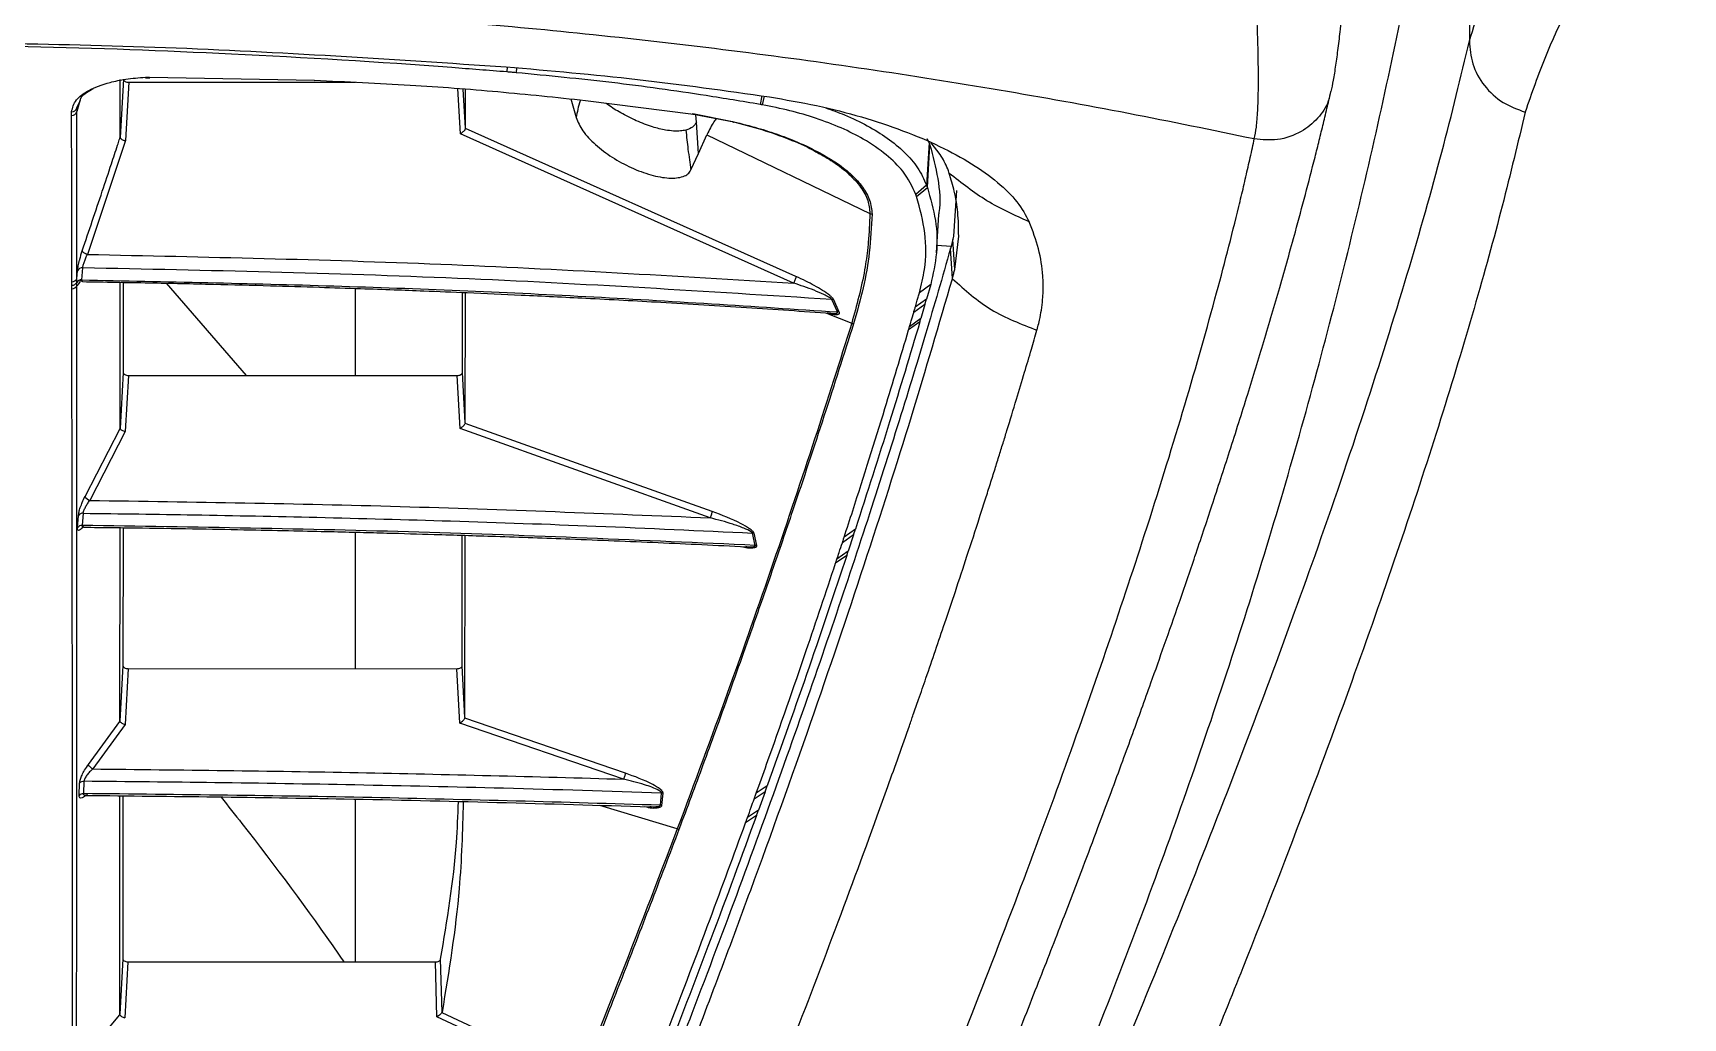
# Model space of a CAD drawing. Extents: x 943 to 1030, y 781 to 934.
# Drawn here: x 1010.3 to 1016.43, y 872.2 to 875.86 of the extents above; entities that cross this region are included whole.
import ezdxf

# ---------------------------------------------------------------- set-up
doc = ezdxf.new("R2010")
doc.units = 0
doc.header["$MEASUREMENT"] = 0
doc.layers.add('1', color=4, linetype='Continuous')

# ---------------------------------------------------------------- blocks, each defined once
blk = doc.blocks.new('AIRA')
at = {"layer": '1', "color": 3, "linetype": 'Continuous', "lineweight": 25}
for p, q in [((72.4559, 74.2834), (72.4586, 72.6642)), ((68.885, 72.5675), (68.8834, 72.549)), ((68.9196, 72.5642), (68.9179, 72.5461)), ((67.447, 72.3056), (67.4469, 72.5212)), ((67.4596, 72.5218), (67.447, 72.3056)), ((67.4791, 72.5107), (67.4666, 72.294)), ((67.4791, 72.5107), (68.3208, 72.5105)), ((67.5412, 72.5292), (67.5564, 72.5292)), ((67.5418, 72.5276), (67.5423, 72.5276)), ((67.5423, 72.5276), (67.5571, 72.5276)), ((67.5564, 72.5292), (68.1693, 72.5178)), ((68.3208, 72.5103), (68.3208, 72.5105)), ((67.2996, 72.4505), (67.2866, 72.4016)), ((67.2866, 72.4151), (67.2983, 72.442)), ((68.711, 72.3196), (68.7012, 72.4869)), ((68.73, 72.3396), (68.7215, 72.4854)), ((68.73, 72.3396), (68.7302, 72.4848)), ((69.1215, 72.4487), (69.1405, 72.3792)), ((69.1754, 72.4433), (69.5761, 72.3917)), ((69.8308, 72.4599), (69.8238, 72.4283)), ((69.8392, 72.4588), (69.8318, 72.4269)), ((67.267, 72.3876), (67.267, 72.4011)), ((67.2866, 72.4151), (67.2866, 72.4016)), ((69.5742, 72.3942), (69.7215, 72.3649)), ((69.5761, 72.3917), (69.726, 72.3638)), ((69.5873, 72.3622), (69.5856, 72.39)), ((69.9484, 71.7649), (68.711, 72.3196)), ((68.73, 72.3396), (68.7299, 72.3385)), ((69.957, 71.7895), (68.7299, 72.3385)), ((69.5947, 72.2464), (69.5873, 72.3622)), ((69.5947, 72.2464), (69.6266, 72.3156)), ((69.6266, 72.3156), (70.2319, 72.0233)), ((67.4666, 72.294), (67.3255, 71.8714)), ((70.4521, 72.2857), (70.4423, 72.1285)), ((70.4435, 72.3024), (70.4521, 72.2857)), ((70.4452, 72.1205), (70.455, 72.2774)), ((70.4521, 72.2857), (70.455, 72.2774)), ((70.4932, 72.2424), (70.4588, 72.2862)), ((69.5673, 72.1849), (69.5947, 72.2464)), ((70.4423, 72.1285), (70.4027, 72.094)), ((70.4054, 72.0862), (70.4027, 72.094)), ((70.4054, 72.0862), (70.4452, 72.1205)), ((70.4452, 72.1205), (70.4423, 72.1285)), ((70.5533, 72.1086), (70.5425, 71.9394)), ((70.4788, 71.8771), (70.4879, 72.0202)), ((70.5336, 71.9014), (70.4806, 71.9051)), ((70.5336, 71.9014), (70.5313, 71.893)), ((70.5384, 71.7821), (70.5313, 71.8931)), ((70.5425, 71.9394), (70.5336, 71.9014)), ((70.5468, 71.8154), (70.5397, 71.9274)), ((70.5469, 71.8153), (70.5617, 71.9395)), ((67.2679, 71.7569), (67.2676, 71.7701)), ((67.2862, 71.7675), (67.2868, 71.7825)), ((67.2868, 71.7561), (67.2862, 71.7675)), ((67.2868, 71.7825), (67.2889, 71.8106)), ((67.3019, 71.7728), (67.3072, 71.7704)), ((67.3046, 71.7768), (67.308, 71.8216)), ((67.447, 71.2256), (67.447, 71.7679)), ((67.4589, 71.7677), (67.4586, 71.4333)), ((67.9163, 71.422), (67.6194, 71.7646)), ((67.2677, 71.7438), (67.2679, 71.7569)), ((68.3208, 71.4217), (68.3208, 71.7454)), ((68.7184, 71.433), (68.7187, 71.7303)), ((68.7289, 71.2459), (68.7294, 71.7299)), ((70.111, 71.6578), (70.0903, 71.704)), ((70.118, 71.6572), (70.0974, 71.7034)), ((70.4422, 71.7058), (70.4004, 71.6755)), ((70.4577, 71.7595), (70.4159, 71.7292)), ((70.4363, 71.6857), (70.4422, 71.7058)), ((70.4577, 71.7595), (70.4422, 71.7058)), ((70.0701, 71.6539), (70.1642, 71.6159)), ((70.0735, 71.6555), (70.0941, 71.6526)), ((70.4363, 71.6857), (70.3945, 71.6554)), ((70.4363, 71.6857), (70.421, 71.6334)), ((70.4174, 71.6211), (70.3756, 71.5908)), ((70.421, 71.6334), (70.3792, 71.6031)), ((70.4174, 71.6211), (70.421, 71.6334)), ((67.4586, 71.4333), (67.447, 71.2256)), ((67.4781, 71.4221), (67.4664, 71.2138)), ((67.4781, 71.4221), (68.6989, 71.4218)), ((68.71, 71.2254), (68.6989, 71.4218)), ((68.7289, 71.2459), (68.7184, 71.433)), ((67.3169, 70.9732), (67.447, 71.2256)), ((67.4664, 71.2138), (67.3347, 70.9581)), ((69.6384, 70.8933), (68.71, 71.2254)), ((68.7289, 71.2459), (68.7287, 71.2442)), ((69.6454, 70.917), (68.7287, 71.2442)), ((67.2919, 70.9017), (67.2933, 70.9092)), ((67.3099, 70.9104), (67.3067, 70.8652)), ((67.2889, 70.8566), (67.2919, 70.9017)), ((67.4464, 70.1386), (67.4468, 70.8569)), ((67.458, 70.8567), (67.4576, 70.3448)), ((70.1779, 70.8511), (70.1363, 70.8218)), ((70.171, 70.8302), (70.1779, 70.8511)), ((68.3208, 70.3331), (68.3208, 70.8401)), ((68.7174, 70.3445), (68.7179, 70.8287)), ((68.7279, 70.1516), (68.7285, 70.8284)), ((69.8015, 70.8361), (69.7956, 70.8367)), ((69.8059, 70.7912), (69.7956, 70.8367)), ((69.8118, 70.7905), (69.8015, 70.8361)), ((70.171, 70.8302), (70.1295, 70.8009)), ((70.171, 70.8302), (70.1511, 70.7695)), ((70.146, 70.7538), (70.1045, 70.7246)), ((70.1511, 70.7695), (70.1096, 70.7403)), ((70.1459, 70.7539), (70.1511, 70.7695)), ((67.4576, 70.3448), (67.4464, 70.1386)), ((67.477, 70.3335), (67.4658, 70.1255)), ((67.477, 70.3335), (68.6979, 70.3332)), ((68.709, 70.1312), (68.6979, 70.3332)), ((68.7279, 70.1516), (68.7174, 70.3445)), ((67.3291, 69.9773), (67.4466, 70.1374)), ((67.4658, 70.1255), (67.3452, 69.961)), ((67.4466, 70.1374), (67.4464, 70.1386)), ((69.3169, 69.9232), (68.709, 70.1312)), ((68.7279, 70.1516), (68.7275, 70.1494)), ((69.3235, 69.9456), (68.7275, 70.1494)), ((67.2945, 69.863), (67.2965, 69.9087)), ((67.3126, 69.9153), (67.3107, 69.8695)), ((69.4535, 69.8264), (69.4579, 69.8717)), ((69.4638, 69.8706), (69.4579, 69.8717)), ((69.4594, 69.8252), (69.4638, 69.8706)), ((69.8428, 69.8765), (69.8017, 69.8485)), ((69.8507, 69.8986), (69.8097, 69.8706)), ((69.8428, 69.8765), (69.8182, 69.8085)), ((69.8428, 69.8765), (69.8507, 69.8986)), ((67.4455, 69.05), (67.4462, 69.8611)), ((67.4571, 69.8609), (67.4566, 69.2563)), ((68.3208, 69.2445), (68.3208, 69.8489)), ((69.5165, 69.7383), (69.2284, 69.8255)), ((69.8182, 69.8085), (69.7772, 69.7805)), ((69.811, 69.7888), (69.8182, 69.8085)), ((69.811, 69.7888), (69.77, 69.7609)), ((67.4566, 69.2563), (67.4455, 69.05)), ((68.6428, 69.0584), (68.6376, 69.2548)), ((67.476, 69.2449), (67.4649, 69.0364)), ((67.476, 69.2449), (68.6181, 69.2446)), ((68.6236, 69.0407), (68.6181, 69.2446)), ((67.3318, 68.9114), (67.4458, 69.0485)), ((67.4458, 69.0485), (67.4455, 69.05)), ((68.9934, 68.8686), (68.6236, 69.0407)), ((68.6428, 69.0584), (68.6422, 69.0567)), ((68.6422, 69.0567), (69.0016, 68.8891))]:
    blk.add_line(p, q, dxfattribs=at)
for centre, radius, start, end in [((67.268, 72.4205), 0.0194, 267.11332, 344.08534), ((67.2679, 72.407), 0.0194, 267.14594, 344.06537), ((69.724, 72.3651), 0.00243, 192.13561, 326.75696), ((70.2417, 72.0418), 0.021, 242.19015, 264.70938), ((67.2685, 71.7897), 0.0196, 267.36241, 338.45722), ((67.2685, 71.7769), 0.0201, 268.26223, 332.07788), ((67.303, 71.7572), 0.0197, 85.24646, 148.35288), ((67.3062, 71.8026), 0.0191, 84.5711, 155.31486), ((67.2686, 71.7634), 0.0196, 267.37184, 338.17989), ((70.092, 71.6839), 0.0203, 74.72504, 94.84531), ((70.1126, 71.6375), 0.0204, 74.88673, 94.64379), ((70.174, 71.6353), 0.0218, 243.19536, 262.278), ((67.3438, 70.9868), 0.0302, 206.83267, 252.33993), ((67.3084, 70.8906), 0.0199, 85.88699, 145.96092), ((67.3053, 70.8453), 0.02, 85.91378, 145.53042), ((67.3097, 69.8485), 0.021, 87.42731, 136.43113), ((67.3117, 69.8944), 0.0209, 87.38238, 136.73483), ((69.5257, 69.7598), 0.0234, 246.77699, 261.98945)]:
    blk.add_arc(centre, radius, start, end, dxfattribs=at)
blk.add_open_spline([(70.5155, 67.6965), (70.6554, 68.005), (70.9352, 68.622), (71.2992, 69.5551), (71.622, 70.4929), (71.8996, 71.4354), (72.1319, 72.3817), (72.3224, 73.3311), (72.4114, 73.966), (72.4559, 74.2834)], degree=3, dxfattribs=at)
for points, knots in [([(72.4586, 72.6642), (72.4735, 72.7115), (72.5031, 72.805), (72.5601, 72.9228), (72.6138, 73.0337), (72.6655, 73.1368), (72.7143, 73.2334), (72.7608, 73.3235), (72.8175, 73.4309), (72.8851, 73.5472), (72.9669, 73.6635), (73.035, 73.7189), (73.0692, 73.7467)], [0, 0, 0, 0, 0.081764, 0.161878, 0.241691, 0.3214, 0.401021, 0.480613, 0.560228, 0.706357, 0.85287, 1, 1, 1, 1]), ([(73.2518, 73.5741), (73.2242, 73.5475), (73.1688, 73.4943), (73.1017, 73.3875), (73.0374, 73.264), (72.9729, 73.1229), (72.9025, 72.9665), (72.8262, 72.7943), (72.7386, 72.6097), (72.6899, 72.4699), (72.6656, 72.4)], [0, 0, 0, 0, 0.125134, 0.250096, 0.374997, 0.499908, 0.624886, 0.74999, 0.875097, 1, 1, 1, 1]), ([(71.6596, 72.3), (71.6623, 72.3138), (71.668, 72.3419), (71.6727, 72.4033), (71.6751, 72.478), (71.675, 72.5652), (71.673, 72.6628), (71.6695, 72.757), (71.6659, 72.8433), (71.6599, 72.929), (71.6608, 72.9911), (71.6613, 73.0272)], [0, 0, 0, 0, 0.116644, 0.237293, 0.357909, 0.478915, 0.600799, 0.723385, 0.804959, 0.8864, 1, 1, 1, 1]), ([(71.6596, 72.3), (71.5039, 72.3322), (71.1893, 72.3973), (70.7095, 72.4832), (70.2182, 72.5612), (69.7153, 72.6298), (69.2158, 72.6872), (68.6334, 72.7419), (67.9575, 72.7888), (67.1637, 72.8213), (66.4428, 72.8308), (65.8142, 72.8259), (65.2968, 72.8128), (64.7955, 72.7913), (64.3108, 72.7618), (63.8281, 72.7235), (63.2417, 72.6655), (62.5549, 72.5785), (61.786, 72.4569), (61.2853, 72.356), (61.0386, 72.3062)], [0, 0, 0, 0, 0.044709, 0.090349, 0.13691, 0.184379, 0.232745, 0.277954, 0.348418, 0.422679, 0.500679, 0.550525, 0.598903, 0.645795, 0.691185, 0.735062, 0.781563, 0.856423, 0.929252, 1, 1, 1, 1]), ([(71.9456, 72.4763), (71.9483, 72.4895), (71.9539, 72.5164), (71.9626, 72.5719), (71.9712, 72.636), (71.9811, 72.7174), (71.9877, 72.7826), (71.9917, 72.8216)], [0, 0, 0, 0, 0.182441, 0.368931, 0.552528, 0.732651, 1, 1, 1, 1]), ([(68.8834, 72.549), (68.8153, 72.5544), (68.4747, 72.5815), (67.8821, 72.6171), (67.105, 72.6461), (66.6009, 72.6503), (66.3488, 72.6524)], [0, 0, 0, 0, 0.080791, 0.403985, 0.70191, 1, 1, 1, 1]), ([(66.3489, 72.6629), (66.7714, 72.6592), (67.6162, 72.6519), (68.4593, 72.5959), (68.8808, 72.5679)], [0, 0, 0, 0, 0.499996, 1, 1, 1, 1]), ([(70.5155, 67.3952), (70.6092, 67.6057), (70.7968, 68.0269), (71.054, 68.6263), (71.2928, 69.2011), (71.5114, 69.7482), (71.7099, 70.2676), (71.899, 70.7879), (72.0744, 71.3022), (72.2309, 71.8013), (72.3617, 72.2608), (72.4263, 72.5298), (72.4586, 72.6642)], [0, 0, 0, 0, 0.093169, 0.186501, 0.279943, 0.373192, 0.466518, 0.559947, 0.669965, 0.780031, 0.890093, 1, 1, 1, 1]), ([(72.4586, 72.6642), (72.4608, 72.6356), (72.4654, 72.5765), (72.5108, 72.4957), (72.5792, 72.4313), (72.6374, 72.4102), (72.6656, 72.4)], [0, 0, 0, 0, 0.242813, 0.5, 0.757187, 1, 1, 1, 1]), ([(68.8808, 72.5679), (69.0437, 72.5538), (69.3714, 72.5255), (69.6958, 72.4794), (69.8589, 72.4562)], [0, 0, 0, 0, 0.497118, 1, 1, 1, 1]), ([(67.267, 72.4011), (67.2705, 72.416), (67.2772, 72.4445), (67.3284, 72.4829), (67.3956, 72.5081), (67.4699, 72.5237), (67.5164, 72.5273), (67.5412, 72.5292)], [0, 0, 0, 0, 0.236085, 0.451986, 0.692422, 0.835912, 1, 1, 1, 1]), ([(67.4596, 72.5218), (67.4599, 72.5204), (67.4604, 72.5174), (67.4651, 72.5138), (67.4714, 72.5112), (67.4766, 72.5109), (67.4791, 72.5107)], [0, 0, 0, 0, 0.251573, 0.50279, 0.750431, 1, 1, 1, 1]), ([(67.5428, 72.5278), (67.5426, 72.5276), (67.5421, 72.5273), (67.5415, 72.5284), (67.5412, 72.5292)], [0, 0, 0, 0, 0.335701, 1, 1, 1, 1]), ([(67.5564, 72.5292), (67.5565, 72.5285), (67.5568, 72.5274), (67.557, 72.5277), (67.5571, 72.5278)], [0, 0, 0, 0, 0.59437, 1, 1, 1, 1]), ([(68.1693, 72.5178), (68.2878, 72.5126), (68.515, 72.5025), (68.8508, 72.4773), (69.0671, 72.4546), (69.1754, 72.4433)], [0, 0, 0, 0, 0.352419, 0.676072, 1, 1, 1, 1]), ([(68.1693, 72.5178), (68.1693, 72.5172), (68.1694, 72.516), (68.1696, 72.5161), (68.1697, 72.5173), (68.1698, 72.5178)], [0, 0, 0, 0, 0.368707, 0.754373, 1, 1, 1, 1]), ([(68.9179, 72.5461), (68.9122, 72.5466), (68.9007, 72.5476), (68.8892, 72.5485), (68.8834, 72.549)], [0, 0, 0, 0, 0.499995, 1, 1, 1, 1]), ([(69.8238, 72.4283), (69.7573, 72.4394), (69.575, 72.4697), (69.2732, 72.5119), (69.0365, 72.5347), (68.9179, 72.5461)], [0, 0, 0, 0, 0.2227402, 0.6105879, 1, 1, 1, 1]), ([(67.2983, 72.442), (67.2999, 72.4473), (67.3049, 72.4641), (67.3302, 72.4774), (67.3475, 72.4866)], [0, 0, 0, 0, 0.3174872, 1, 1, 1, 1]), ([(69.1569, 72.4452), (69.1565, 72.4441), (69.1489, 72.4212), (69.1446, 72.3997), (69.1405, 72.3792)], [0, 0, 0, 0, 0.0463125, 1, 1, 1, 1]), ([(69.1754, 72.4433), (69.1752, 72.4427), (69.1748, 72.4416), (69.1745, 72.4417), (69.1744, 72.4429), (69.1744, 72.4434)], [0, 0, 0, 0, 0.365498, 0.746916, 1, 1, 1, 1]), ([(69.8589, 72.4562), (69.9178, 72.4461), (70.0354, 72.4261), (70.2021, 72.3831), (70.3563, 72.3321), (70.4944, 72.2735), (70.6133, 72.2087), (70.7098, 72.1393), (70.7838, 72.0665), (70.8104, 72.0171), (70.8238, 71.9923)], [0, 0, 0, 0, 0.12428, 0.248247, 0.372115, 0.496165, 0.620695, 0.746003, 0.872376, 1, 1, 1, 1]), ([(70.3804, 67.9968), (70.4204, 68.0919), (70.5066, 68.297), (70.629, 68.595), (70.7465, 68.8859), (70.8503, 69.1478), (70.9416, 69.3823), (71.0165, 69.5778), (71.0774, 69.739), (71.1263, 69.87), (71.1693, 69.9866), (71.207, 70.0896), (71.242, 70.1863), (71.2812, 70.2956), (71.3279, 70.4274), (71.3826, 70.5844), (71.4419, 70.7575), (71.5048, 70.9455), (71.5704, 71.1467), (71.6346, 71.35), (71.6967, 71.5533), (71.756, 71.7547), (71.8069, 71.9356), (71.85, 72.0958), (71.8763, 72.1975), (71.893, 72.264), (71.9008, 72.2954), (71.9085, 72.3267), (71.9161, 72.358), (71.9237, 72.3896), (71.931, 72.4203), (71.9357, 72.4405), (71.9379, 72.45)], [0, 0, 0, 0, 0.0510883, 0.1101552, 0.1648813, 0.2152563, 0.261281, 0.3029585, 0.3326556, 0.3596689, 0.3839982, 0.4056431, 0.4249437, 0.4458304, 0.4763273, 0.5112069, 0.5504702, 0.5941201, 0.6421591, 0.6945873, 0.7443521, 0.7975142, 0.8540747, 0.8932687, 0.9339423, 0.9432788, 0.9526831, 0.9621313, 0.9716099, 0.9812482, 0.9911983, 1, 1, 1, 1]), ([(71.943, 72.4769), (71.9407, 72.4647), (71.9337, 72.4281), (71.8969, 72.3741), (71.8331, 72.3219), (71.749, 72.292), (71.6885, 72.2974), (71.6596, 72.3)], [0, 0, 0, 0, 0.102963, 0.310534, 0.525626, 0.773233, 1, 1, 1, 1]), ([(67.2676, 71.7701), (67.2675, 71.8762), (67.2672, 72.0884), (67.2671, 72.2879), (67.267, 72.3876)], [0, 0, 0, 0, 0.499983, 1, 1, 1, 1]), ([(67.2868, 71.7825), (67.2867, 71.8886), (67.2866, 72.1015), (67.2866, 72.3014), (67.2866, 72.4016)], [0, 0, 0, 0, 0.4986288, 1, 1, 1, 1]), ([(69.1405, 72.3792), (69.1475, 72.363), (69.1615, 72.3304), (69.2113, 72.2778), (69.2742, 72.2305), (69.3458, 72.1917), (69.4193, 72.1644), (69.4876, 72.1519), (69.5322, 72.1568), (69.5575, 72.1694), (69.564, 72.1797), (69.5673, 72.1849)], [0, 0, 0, 0, 0.117969, 0.236891, 0.357261, 0.481236, 0.60876, 0.738395, 0.869653, 0.935032, 1, 1, 1, 1]), ([(69.5482, 72.333), (69.5417, 72.3317), (69.5205, 72.3276), (69.4786, 72.3307), (69.4224, 72.3445), (69.3654, 72.366), (69.3095, 72.3947), (69.2709, 72.4178), (69.2534, 72.4314), (69.2505, 72.4336)], [0, 0, 0, 0, 0.09153, 0.298689, 0.460143, 0.645682, 0.822005, 0.969945, 1, 1, 1, 1]), ([(69.5761, 72.3917), (69.5759, 72.3912), (69.5754, 72.3902), (69.5748, 72.3903), (69.5744, 72.3915), (69.5743, 72.3933), (69.5742, 72.3942)], [0, 0, 0, 0, 0.245824, 0.5, 0.754176, 1, 1, 1, 1]), ([(69.6614, 72.3758), (69.6584, 72.3721), (69.6468, 72.3574), (69.6353, 72.3334), (69.6266, 72.3156)], [0, 0, 0, 0, 0.256066, 1, 1, 1, 1]), ([(69.8318, 72.4269), (69.831, 72.427), (69.8295, 72.4273), (69.8268, 72.4278), (69.8249, 72.4281), (69.8238, 72.4283)], [0, 0, 0, 0, 0.280663, 0.561327, 1, 1, 1, 1]), ([(70.4027, 72.094), (70.3892, 72.1227), (70.366, 72.1725), (70.2962, 72.2419), (70.2179, 72.2962), (70.1273, 72.3416), (70.035, 72.377), (69.9357, 72.4062), (69.8664, 72.42), (69.8318, 72.4269)], [0, 0, 0, 0, 0.218059, 0.37723, 0.536119, 0.657613, 0.779021, 0.889521, 1, 1, 1, 1]), ([(70.0674, 72.4154), (70.0911, 72.407), (70.1479, 72.3869), (70.2253, 72.349), (70.3009, 72.3026), (70.3636, 72.25), (70.414, 72.1912), (70.4326, 72.15), (70.4423, 72.1285)], [0, 0, 0, 0, 0.1115851, 0.2664193, 0.4285316, 0.6028212, 0.7927021, 1, 1, 1, 1]), ([(72.6656, 72.4), (72.6385, 72.2859), (72.5844, 72.0577), (72.4787, 71.6754), (72.3549, 71.2647), (72.2108, 70.823), (72.0466, 70.3515), (71.8516, 69.822), (71.6221, 69.2304), (71.3533, 68.5712), (71.0601, 67.8797), (70.8426, 67.3892), (70.7338, 67.1441)], [0, 0, 0, 0, 0.093812, 0.187445, 0.281012, 0.374626, 0.468407, 0.562177, 0.672128, 0.781624, 0.890853, 1, 1, 1, 1]), ([(68.711, 72.3196), (68.7137, 72.3213), (68.7184, 72.3243), (68.7243, 72.3297), (68.7284, 72.3345), (68.7294, 72.3372), (68.7299, 72.3385)], [0, 0, 0, 0, 0.310448, 0.537447, 0.781742, 1, 1, 1, 1]), ([(69.5873, 72.3622), (69.5834, 72.3557), (69.5752, 72.3424), (69.5574, 72.3362), (69.5482, 72.333)], [0, 0, 0, 0, 0.484616, 1, 1, 1, 1]), ([(69.5482, 72.333), (69.5507, 72.309), (69.556, 72.2581), (69.5634, 72.2102), (69.5673, 72.1849)], [0, 0, 0, 0, 0.47019, 1, 1, 1, 1]), ([(69.7215, 72.3649), (69.7584, 72.3553), (69.8322, 72.3362), (69.9313, 72.3002), (69.9997, 72.2714), (70.0297, 72.2536), (70.0349, 72.2505)], [0, 0, 0, 0, 0.310963, 0.622348, 0.933943, 1, 1, 1, 1]), ([(69.726, 72.3638), (69.756, 72.3563), (69.8144, 72.3419), (69.8931, 72.3162), (69.9721, 72.286), (70.0187, 72.2625), (70.0456, 72.2489)], [0, 0, 0, 0, 0.247641, 0.482199, 0.702208, 1, 1, 1, 1]), ([(67.3066, 71.8852), (67.3314, 71.9587), (67.3678, 72.0662), (67.4112, 72.1969), (67.4322, 72.2606), (67.4426, 72.2921), (67.4457, 72.3015), (67.4467, 72.3045), (67.447, 72.3056)], [0, 0, 0, 0, 0.525191, 0.767852, 0.932622, 0.97854, 0.992331, 1, 1, 1, 1]), ([(67.447, 72.3056), (67.4472, 72.305), (67.4474, 72.3037), (67.4491, 72.3013), (67.4527, 72.2985), (67.4578, 72.2962), (67.4626, 72.2948), (67.4652, 72.2943), (67.4666, 72.294)], [0, 0, 0, 0, 0.138147, 0.268998, 0.501478, 0.734972, 0.86457, 1, 1, 1, 1]), ([(70.455, 72.2774), (70.4658, 72.2362), (70.4872, 72.154), (70.4948, 72.0651), (70.4876, 72.022), (70.4871, 72.0194)], [0, 0, 0, 0, 0.486598, 0.969599, 1, 1, 1, 1]), ([(70.5745, 68.9584), (70.6407, 69.1276), (70.7732, 69.4661), (70.9503, 69.9455), (71.1114, 70.403), (71.2607, 70.8527), (71.3967, 71.2907), (71.5121, 71.6947), (71.5786, 71.952), (71.6111, 72.0867), (71.6198, 72.1234), (71.6283, 72.1598), (71.6366, 72.1958), (71.6447, 72.2318), (71.6525, 72.2665), (71.6573, 72.2893), (71.6596, 72.3)], [0, 0, 0, 0, 0.125105, 0.25021, 0.375318, 0.500431, 0.64056, 0.780705, 0.904085, 0.917936, 0.931792, 0.945628, 0.959395, 0.973185, 0.98731, 1, 1, 1, 1]), ([(70.0349, 72.2505), (70.0555, 72.2391), (70.1021, 72.2134), (70.1567, 72.1696), (70.2003, 72.1212), (70.2274, 72.0719), (70.2304, 72.0395), (70.2319, 72.0233)], [0, 0, 0, 0, 0.164397, 0.373128, 0.582006, 0.79098, 1, 1, 1, 1]), ([(70.0456, 72.2489), (70.0684, 72.2357), (70.1138, 72.2093), (70.1665, 72.1663), (70.207, 72.1208), (70.2349, 72.0717), (70.2381, 72.0383), (70.2398, 72.0209)], [0, 0, 0, 0, 0.189583, 0.377489, 0.571334, 0.77647, 1, 1, 1, 1]), ([(70.5207, 72.189), (70.5168, 72.1981), (70.5092, 72.2162), (70.4985, 72.2337), (70.4932, 72.2424)], [0, 0, 0, 0, 0.507573, 1, 1, 1, 1]), ([(70.5268, 72.1723), (70.5257, 72.1754), (70.5238, 72.181), (70.5216, 72.1866), (70.5207, 72.189)], [0, 0, 0, 0, 0.560001, 1, 1, 1, 1]), ([(70.8238, 71.9923), (70.77, 72.0165), (70.6624, 72.065), (70.572, 72.1365), (70.5268, 72.1723)], [0, 0, 0, 0, 0.500008, 1, 1, 1, 1]), ([(70.5617, 71.9395), (70.5613, 71.969), (70.5604, 72.0246), (70.5474, 72.1028), (70.5333, 72.1502), (70.5268, 72.1723)], [0, 0, 0, 0, 0.375796, 0.709447, 1, 1, 1, 1]), ([(70.4159, 71.7292), (70.4229, 71.758), (70.4407, 71.8316), (70.4421, 71.9511), (70.4177, 72.041), (70.4054, 72.0862)], [0, 0, 0, 0, 0.242733, 0.619617, 1, 1, 1, 1]), ([(70.4452, 72.1205), (70.4568, 72.0795), (70.4798, 71.9986), (70.484, 71.8778), (70.4664, 71.7987), (70.4577, 71.7595)], [0, 0, 0, 0, 0.341507, 0.674545, 1, 1, 1, 1]), ([(70.2319, 72.0233), (70.2306, 71.9874), (70.229, 71.9453), (70.2217, 71.8756), (70.2084, 71.7766), (70.1825, 71.6823), (70.1642, 71.6159)], [0, 0, 0, 0, 0.268602, 0.314799, 0.517091, 1, 1, 1, 1]), ([(70.2398, 72.0209), (70.2374, 71.9737), (70.2328, 71.8833), (70.2093, 71.7475), (70.1838, 71.6584), (70.1711, 71.6137)], [0, 0, 0, 0, 0.352702, 0.676087, 1, 1, 1, 1]), ([(70.8524, 71.5903), (70.8535, 71.5944), (70.857, 71.6069), (70.863, 71.6316), (70.8693, 71.6652), (70.8735, 71.7004), (70.8754, 71.7331), (70.8756, 71.7623), (70.8731, 71.8152), (70.8617, 71.892), (70.8364, 71.9589), (70.8238, 71.9923)], [0, 0, 0, 0, 0.030926, 0.093595, 0.184896, 0.282111, 0.356171, 0.428758, 0.499868, 0.750107, 1, 1, 1, 1]), ([(70.5313, 71.893), (70.5011, 71.7882), (70.4397, 71.5754), (70.3339, 71.2303), (70.2153, 70.8595), (70.082, 70.4604), (69.9332, 70.0328), (69.7706, 69.5829), (69.5747, 69.0606), (69.343, 68.4659), (69.0705, 67.7923), (68.7836, 67.1045), (68.5783, 66.6288), (68.4766, 66.393)], [0, 0, 0, 0, 0.073434, 0.149042, 0.226912, 0.307125, 0.389668, 0.474472, 0.55786, 0.670736, 0.782355, 0.892082, 1, 1, 1, 1]), ([(67.2889, 71.8106), (67.2891, 71.8132), (67.2897, 71.8185), (67.2921, 71.8318), (67.2947, 71.844), (67.297, 71.8524), (67.2972, 71.8534)], [0, 0, 0, 0, 0.245136, 0.497233, 0.939118, 1, 1, 1, 1]), ([(67.2972, 71.8534), (67.2987, 71.859), (67.3016, 71.8701), (67.3049, 71.8802), (67.3066, 71.8852)], [0, 0, 0, 0, 0.505103, 1, 1, 1, 1]), ([(67.3255, 71.8714), (67.3241, 71.8718), (67.3215, 71.8726), (67.3168, 71.8746), (67.3118, 71.8775), (67.3084, 71.8807), (67.3068, 71.8833), (67.3067, 71.8846), (67.3066, 71.8852)], [0, 0, 0, 0, 0.136829, 0.267139, 0.499999, 0.73286, 0.863171, 1, 1, 1, 1]), ([(67.308, 71.8216), (67.3083, 71.823), (67.3087, 71.8259), (67.3106, 71.8335), (67.314, 71.8445), (67.3193, 71.8587), (67.3234, 71.8672), (67.3255, 71.8714)], [0, 0, 0, 0, 0.119881, 0.242868, 0.495429, 0.750488, 1, 1, 1, 1]), ([(67.3255, 71.8714), (67.7631, 71.8622), (68.6384, 71.8437), (69.5117, 71.7912), (69.9484, 71.7649)], [0, 0, 0, 0, 0.49994, 1, 1, 1, 1]), ([(67.299, 71.7747), (67.2976, 71.7715), (67.2947, 71.765), (67.2913, 71.7592), (67.2885, 71.7559), (67.2873, 71.756), (67.2868, 71.7561)], [0, 0, 0, 0, 0.266424, 0.535764, 0.768689, 1, 1, 1, 1]), ([(67.3071, 71.7708), (67.3063, 71.7707), (67.3049, 71.7705), (67.3044, 71.7732), (67.3045, 71.7756), (67.3046, 71.7768)], [0, 0, 0, 0, 0.45433, 0.730069, 1, 1, 1, 1]), ([(67.3046, 71.7768), (67.6168, 71.7704), (68.2412, 71.7577), (69.177, 71.7192), (69.7997, 71.6783), (70.111, 71.6578)], [0, 0, 0, 0, 0.333307, 0.666645, 1, 1, 1, 1]), ([(67.3071, 71.7703), (67.3898, 71.769), (67.5522, 71.7663), (67.7849, 71.7611), (67.9955, 71.7556), (68.1775, 71.7502), (68.3307, 71.7451), (68.4599, 71.7406), (68.5919, 71.7356), (68.7494, 71.7292), (68.9501, 71.7203), (69.1899, 71.7086), (69.4688, 71.6934), (69.7723, 71.6751), (69.9826, 71.6604), (70.0871, 71.653)], [0, 0, 0, 0, 0.089109, 0.175105, 0.250794, 0.316177, 0.371253, 0.416022, 0.45555, 0.513664, 0.585866, 0.672157, 0.772536, 0.887004, 1, 1, 1, 1]), ([(70.0903, 71.704), (69.6272, 71.7334), (68.7009, 71.792), (67.7723, 71.8117), (67.308, 71.8216)], [0, 0, 0, 0, 0.500027, 1, 1, 1, 1]), ([(68.483, 66.2866), (68.5392, 66.4165), (68.7079, 66.8064), (68.973, 67.4344), (69.2698, 68.1595), (69.5433, 68.8537), (69.7918, 69.5129), (70.0155, 70.1374), (70.2142, 70.7244), (70.3911, 71.2781), (70.4891, 71.6134), (70.5381, 71.781)], [0, 0, 0, 0, 0.059169, 0.177623, 0.296079, 0.414529, 0.53298, 0.649693, 0.766504, 0.883304, 1, 1, 1, 1]), ([(69.957, 71.7895), (69.957, 71.7887), (69.9569, 71.7873), (69.9562, 71.7837), (69.9547, 71.7785), (69.9524, 71.7729), (69.9502, 71.7682), (69.949, 71.766), (69.9484, 71.7649)], [0, 0, 0, 0, 0.1367042, 0.2669431, 0.5000023, 0.7330588, 0.8632965, 1, 1, 1, 1]), ([(70.0903, 71.704), (70.0897, 71.7048), (70.0884, 71.7063), (70.0842, 71.7095), (70.0754, 71.7149), (70.0553, 71.7252), (70.0122, 71.7441), (69.974, 71.7565), (69.9484, 71.7649)], [0, 0, 0, 0, 0.025396, 0.052602, 0.110525, 0.232984, 0.486334, 1, 1, 1, 1]), ([(70.0974, 71.7034), (70.0968, 71.7044), (70.0955, 71.7068), (70.0908, 71.7121), (70.0785, 71.7231), (70.0459, 71.745), (70.0028, 71.7686), (69.9693, 71.7839), (69.957, 71.7895)], [0, 0, 0, 0, 0.031687, 0.071142, 0.150188, 0.344881, 0.759616, 1, 1, 1, 1]), ([(70.5381, 71.781), (70.5381, 71.7812), (70.5382, 71.7815), (70.5383, 71.7819), (70.5384, 71.7821)], [0, 0, 0, 0, 0.560074, 1, 1, 1, 1]), ([(70.5381, 71.781), (70.5841, 71.7399), (70.6762, 71.6576), (70.7936, 71.6127), (70.8524, 71.5903)], [0, 0, 0, 0, 0.500002, 1, 1, 1, 1]), ([(70.5383, 71.7821), (70.5394, 71.7858), (70.5411, 71.792), (70.5433, 71.8007), (70.5451, 71.808), (70.5462, 71.8129), (70.5468, 71.8154)], [0, 0, 0, 0, 0.34, 0.56, 0.78, 1, 1, 1, 1]), ([(67.2653, 67.0281), (67.266, 67.2563), (67.2673, 67.7126), (67.2692, 68.3611), (67.2702, 68.9859), (67.2704, 69.5858), (67.2699, 70.1644), (67.2692, 70.7203), (67.2683, 71.252), (67.2679, 71.5799), (67.2677, 71.7438)], [0, 0, 0, 0, 0.124992, 0.249991, 0.374994, 0.500001, 0.625009, 0.750013, 0.875011, 1, 1, 1, 1]), ([(67.2833, 67.0366), (67.2833, 67.0938), (67.2835, 67.1973), (67.2837, 67.3345), (67.2838, 67.4387), (67.2839, 67.5105), (67.284, 67.553), (67.284, 67.5928), (67.2841, 67.6403), (67.2842, 67.703), (67.2842, 67.7653), (67.2843, 67.8363), (67.2844, 67.9104), (67.2845, 67.9926), (67.2846, 68.079), (67.2847, 68.1779), (67.2848, 68.2827), (67.2849, 68.4048), (67.2851, 68.5384), (67.2852, 68.6824), (67.2853, 68.8351), (67.2855, 68.9882), (67.2856, 69.1435), (67.2858, 69.2972), (67.2859, 69.4521), (67.286, 69.6132), (67.2862, 69.7755), (67.2863, 69.9489), (67.2865, 70.1271), (67.2866, 70.307), (67.2867, 70.4836), (67.2868, 70.6568), (67.2869, 70.9307), (67.2869, 71.3057), (67.2868, 71.6041), (67.2868, 71.7561)], [0, 0, 0, 0, 0.031102, 0.056282, 0.075541, 0.088878, 0.096293, 0.099337, 0.111164, 0.122963, 0.134733, 0.146474, 0.1633, 0.177064, 0.193684, 0.213162, 0.234458, 0.254875, 0.284974, 0.313681, 0.340995, 0.377161, 0.406953, 0.436616, 0.472631, 0.504105, 0.538698, 0.576408, 0.616164, 0.655115, 0.695362, 0.734534, 0.772763, 0.884269, 1, 1, 1, 1]), ([(70.4004, 71.6755), (70.4024, 71.6826), (70.4061, 71.6952), (70.4113, 71.7131), (70.4144, 71.7238), (70.4159, 71.7292)], [0, 0, 0, 0, 0.397879, 0.698939, 1, 1, 1, 1]), ([(70.0701, 71.6539), (70.0837, 71.6509), (70.1001, 71.6473), (70.1132, 71.6489), (70.1167, 71.6503), (70.1184, 71.6521), (70.1189, 71.6546), (70.1183, 71.6563), (70.118, 71.6572)], [0, 0, 0, 0, 0.604663, 0.727004, 0.790322, 0.880858, 0.939706, 1, 1, 1, 1]), ([(70.0941, 71.6526), (70.0988, 71.6524), (70.1046, 71.6521), (70.1097, 71.6535), (70.1113, 71.6545), (70.112, 71.656), (70.1113, 71.6572), (70.111, 71.6578)], [0, 0, 0, 0, 0.538494, 0.662598, 0.779393, 0.889898, 1, 1, 1, 1]), ([(70.3792, 71.6031), (70.3813, 71.6104), (70.3865, 71.6278), (70.3915, 71.6452), (70.3945, 71.6554)], [0, 0, 0, 0, 0.414715, 1, 1, 1, 1]), ([(70.3945, 71.6554), (70.3952, 71.6579), (70.3972, 71.6646), (70.3991, 71.6713), (70.4004, 71.6755)], [0, 0, 0, 0, 0.379016, 1, 1, 1, 1]), ([(70.1642, 71.6159), (70.1194, 71.4744), (70.03, 71.1915), (69.8752, 70.7312), (69.7067, 70.2491), (69.5799, 69.9086), (69.5165, 69.7383)], [0, 0, 0, 0, 0.2499962, 0.4999947, 0.7499959, 1, 1, 1, 1]), ([(70.1711, 71.6137), (70.1352, 71.5006), (70.0644, 71.2775), (69.9731, 71.0028), (69.9069, 70.8081), (69.8684, 70.6959), (69.8301, 70.5854), (69.7948, 70.4846), (69.7552, 70.3726), (69.7105, 70.2473), (69.6602, 70.1082), (69.6126, 69.9784), (69.5678, 69.8575), (69.5376, 69.7769), (69.5224, 69.7367)], [0, 0, 0, 0, 0.200875, 0.396231, 0.456503, 0.516239, 0.57544, 0.630724, 0.673355, 0.748347, 0.821887, 0.882771, 0.941398, 1, 1, 1, 1]), ([(69.9584, 68.9845), (70.0184, 69.141), (70.1379, 69.4532), (70.2606, 69.7892), (70.3392, 70.0097), (70.3704, 70.0983), (70.3948, 70.1678), (70.4154, 70.2269), (70.4429, 70.3063), (70.4754, 70.4012), (70.5119, 70.5086), (70.5512, 70.6257), (70.5944, 70.7567), (70.6307, 70.8683), (70.6586, 70.9554), (70.677, 71.0131), (70.6943, 71.0678), (70.7106, 71.1199), (70.7261, 71.1697), (70.7482, 71.2411), (70.7751, 71.3293), (70.8052, 71.4295), (70.8305, 71.515), (70.8455, 71.5666), (70.8524, 71.5903)], [0, 0, 0, 0, 0.159638, 0.318415, 0.359826, 0.401157, 0.416576, 0.437532, 0.46746, 0.506317, 0.545815, 0.591526, 0.643402, 0.701391, 0.726608, 0.750159, 0.772861, 0.794715, 0.815726, 0.835897, 0.885812, 0.929774, 0.967826, 1, 1, 1, 1]), ([(70.1363, 70.8218), (70.147, 70.8545), (70.2001, 71.018), (70.2825, 71.279), (70.3468, 71.4945), (70.3756, 71.5908)], [0, 0, 0, 0, 0.121464, 0.607373, 1, 1, 1, 1]), ([(70.4174, 71.6211), (70.3809, 71.4989), (70.3075, 71.253), (70.2212, 70.9856), (70.1779, 70.8511)], [0, 0, 0, 0, 0.496775, 1, 1, 1, 1]), ([(70.3756, 71.5908), (70.3762, 71.5929), (70.3774, 71.597), (70.3786, 71.6011), (70.3792, 71.6031)], [0, 0, 0, 0, 0.4999999, 1, 1, 1, 1]), ([(67.4586, 71.4333), (67.4589, 71.4318), (67.4594, 71.4289), (67.464, 71.4252), (67.4704, 71.4226), (67.4755, 71.4223), (67.4781, 71.4221)], [0, 0, 0, 0, 0.253415, 0.505542, 0.75205, 1, 1, 1, 1]), ([(68.6989, 71.4218), (68.7015, 71.4219), (68.7066, 71.4223), (68.713, 71.4249), (68.7176, 71.4286), (68.7181, 71.4315), (68.7184, 71.433)], [0, 0, 0, 0, 0.24841, 0.497928, 0.747035, 1, 1, 1, 1]), ([(67.447, 71.2256), (67.4471, 71.225), (67.4474, 71.2238), (67.4493, 71.2215), (67.453, 71.2188), (67.4591, 71.2158), (67.4639, 71.2145), (67.4664, 71.2138)], [0, 0, 0, 0, 0.143766, 0.277716, 0.511044, 0.744827, 1, 1, 1, 1]), ([(68.71, 71.2254), (68.7125, 71.2271), (68.717, 71.2302), (68.7227, 71.2356), (68.7269, 71.2404), (68.7281, 71.243), (68.7287, 71.2442)], [0, 0, 0, 0, 0.308037, 0.533684, 0.781319, 1, 1, 1, 1]), ([(67.3031, 70.942), (67.3041, 70.9447), (67.308, 70.9554), (67.3131, 70.9656), (67.3169, 70.9732)], [0, 0, 0, 0, 0.2553157, 1, 1, 1, 1]), ([(67.2933, 70.9092), (67.2936, 70.9114), (67.2946, 70.9176), (67.2982, 70.9295), (67.3017, 70.9385), (67.3031, 70.942)], [0, 0, 0, 0, 0.253611, 0.713769, 1, 1, 1, 1]), ([(67.3099, 70.9104), (67.3101, 70.9118), (67.3106, 70.9147), (67.3132, 70.9221), (67.3181, 70.9328), (67.3257, 70.9462), (67.3317, 70.9541), (67.3347, 70.9581)], [0, 0, 0, 0, 0.117324, 0.238232, 0.488615, 0.744819, 1, 1, 1, 1]), ([(67.3099, 70.9104), (67.4474, 70.9086), (67.7366, 70.9048), (68.1915, 70.8955), (68.6888, 70.882), (69.2283, 70.8633), (69.6018, 70.8458), (69.7956, 70.8367)], [0, 0, 0, 0, 0.165885, 0.348821, 0.548819, 0.765883, 1, 1, 1, 1]), ([(67.3347, 70.9581), (67.7188, 70.9523), (68.4871, 70.9407), (69.2546, 70.9091), (69.6384, 70.8933)], [0, 0, 0, 0, 0.499948, 1, 1, 1, 1]), ([(69.6454, 70.917), (69.6452, 70.9155), (69.6448, 70.9126), (69.6432, 70.9065), (69.6411, 70.8998), (69.6393, 70.8955), (69.6384, 70.8933)], [0, 0, 0, 0, 0.265123, 0.500012, 0.734887, 1, 1, 1, 1]), ([(69.8015, 70.8361), (69.8011, 70.8373), (69.8, 70.84), (69.7945, 70.846), (69.7797, 70.8573), (69.7301, 70.885), (69.682, 70.9032), (69.6454, 70.917)], [0, 0, 0, 0, 0.032067, 0.075182, 0.158067, 0.359041, 1, 1, 1, 1]), ([(67.3105, 70.8629), (67.3085, 70.8603), (67.3047, 70.855), (67.2984, 70.8486), (67.2926, 70.8456), (67.2889, 70.8481), (67.2889, 70.8539), (67.2889, 70.8566)], [0, 0, 0, 0, 0.158376, 0.31661, 0.581449, 0.80797, 1, 1, 1, 1]), ([(69.8059, 70.7912), (69.3896, 70.8095), (68.5571, 70.8461), (67.7235, 70.8588), (67.3067, 70.8652)], [0, 0, 0, 0, 0.500025, 1, 1, 1, 1]), ([(67.3115, 70.859), (67.3102, 70.859), (67.3079, 70.8589), (67.3066, 70.8616), (67.3067, 70.864), (67.3067, 70.8652)], [0, 0, 0, 0, 0.454335, 0.730544, 1, 1, 1, 1]), ([(67.3115, 70.8586), (67.3843, 70.8577), (67.5281, 70.856), (67.7344, 70.8527), (67.9218, 70.8492), (68.0836, 70.8458), (68.22, 70.8426), (68.3349, 70.8398), (68.4634, 70.8364), (68.6306, 70.8316), (68.8576, 70.8244), (69.1347, 70.8145), (69.4448, 70.802), (69.6626, 70.7915), (69.7713, 70.7863)], [0, 0, 0, 0, 0.088747, 0.175265, 0.251413, 0.317192, 0.372601, 0.41764, 0.457406, 0.529264, 0.621533, 0.734213, 0.867302, 1, 1, 1, 1]), ([(69.7956, 70.8367), (69.7954, 70.8371), (69.795, 70.8379), (69.7934, 70.8396), (69.7846, 70.8463), (69.7596, 70.8567), (69.7093, 70.8751), (69.6668, 70.886), (69.6384, 70.8933)], [0, 0, 0, 0, 0.012072, 0.024808, 0.051838, 0.232455, 0.48621, 1, 1, 1, 1]), ([(69.7545, 70.7871), (69.7621, 70.7853), (69.7795, 70.7811), (69.7972, 70.7813), (69.8068, 70.7836), (69.8099, 70.7853), (69.812, 70.7873), (69.8119, 70.7895), (69.8118, 70.7905)], [0, 0, 0, 0, 0.305601, 0.703881, 0.796335, 0.849135, 0.930848, 1, 1, 1, 1]), ([(69.7713, 70.7868), (69.774, 70.7865), (69.7829, 70.7855), (69.794, 70.7857), (69.8029, 70.7871), (69.8056, 70.7888), (69.8062, 70.7901), (69.806, 70.7908), (69.8059, 70.7912)], [0, 0, 0, 0, 0.188918, 0.624226, 0.824798, 0.915167, 0.957882, 1, 1, 1, 1]), ([(69.8118, 70.7905), (69.8109, 70.7907), (69.809, 70.7911), (69.8069, 70.7912), (69.8059, 70.7912)], [0, 0, 0, 0, 0.491159, 1, 1, 1, 1]), ([(70.1096, 70.7403), (70.1123, 70.7485), (70.119, 70.7688), (70.1256, 70.7889), (70.1295, 70.8009)], [0, 0, 0, 0, 0.407461, 1, 1, 1, 1]), ([(70.1295, 70.8009), (70.1304, 70.8036), (70.1327, 70.8105), (70.1349, 70.8175), (70.1363, 70.8218)], [0, 0, 0, 0, 0.390615, 1, 1, 1, 1]), ([(69.8097, 69.8706), (69.8226, 69.9067), (69.8873, 70.0872), (69.9881, 70.3759), (70.0687, 70.6175), (70.1045, 70.7246)], [0, 0, 0, 0, 0.122208, 0.611082, 1, 1, 1, 1]), ([(70.146, 70.7538), (70.1003, 70.6171), (70.0082, 70.3411), (69.9035, 70.047), (69.8507, 69.8986)], [0, 0, 0, 0, 0.495566, 1, 1, 1, 1]), ([(70.1044, 70.7246), (70.1052, 70.7269), (70.1069, 70.7321), (70.1086, 70.7374), (70.1096, 70.7403)], [0, 0, 0, 0, 0.439003, 1, 1, 1, 1]), ([(67.4576, 70.3448), (67.4578, 70.3433), (67.4584, 70.3403), (67.463, 70.3367), (67.4694, 70.334), (67.4745, 70.3337), (67.477, 70.3335)], [0, 0, 0, 0, 0.2557162, 0.5090302, 0.7541371, 1, 1, 1, 1]), ([(68.6979, 70.3332), (68.7005, 70.3333), (68.7056, 70.3337), (68.712, 70.3363), (68.7166, 70.34), (68.7171, 70.343), (68.7174, 70.3445)], [0, 0, 0, 0, 0.2465764, 0.4948737, 0.745003, 1, 1, 1, 1]), ([(67.4466, 70.1374), (67.4471, 70.1365), (67.4482, 70.1346), (67.4526, 70.1313), (67.4587, 70.1281), (67.4633, 70.1264), (67.4658, 70.1255)], [0, 0, 0, 0, 0.232283, 0.486183, 0.732538, 1, 1, 1, 1]), ([(68.709, 70.1312), (68.7112, 70.1328), (68.7155, 70.1359), (68.7212, 70.141), (68.7255, 70.1458), (68.7268, 70.1482), (68.7275, 70.1494)], [0, 0, 0, 0, 0.279642, 0.540482, 0.780445, 1, 1, 1, 1]), ([(67.2965, 69.9087), (67.2967, 69.9108), (67.2971, 69.915), (67.3, 69.925), (67.3057, 69.9389), (67.3158, 69.958), (67.3244, 69.9704), (67.3291, 69.9773)], [0, 0, 0, 0, 0.121051, 0.246209, 0.460002, 0.701191, 1, 1, 1, 1]), ([(67.3452, 69.961), (67.3413, 69.9573), (67.3335, 69.9501), (67.3234, 69.9376), (67.3168, 69.9272), (67.3134, 69.9197), (67.3129, 69.9167), (67.3126, 69.9153)], [0, 0, 0, 0, 0.260914, 0.518889, 0.767329, 0.885868, 1, 1, 1, 1]), ([(67.3452, 69.961), (67.3432, 69.9624), (67.3393, 69.9651), (67.3343, 69.9696), (67.3306, 69.9739), (67.3296, 69.9761), (67.3291, 69.9773)], [0, 0, 0, 0, 0.265116, 0.5, 0.734884, 1, 1, 1, 1]), ([(67.3452, 69.961), (67.6739, 69.9574), (68.3313, 69.9503), (68.9884, 69.9323), (69.3169, 69.9232)], [0, 0, 0, 0, 0.499964, 1, 1, 1, 1]), ([(69.3235, 69.9456), (69.3232, 69.9441), (69.3228, 69.9414), (69.3212, 69.9356), (69.3193, 69.9294), (69.3178, 69.9254), (69.3169, 69.9232)], [0, 0, 0, 0, 0.264064, 0.500004, 0.735939, 1, 1, 1, 1]), ([(69.4638, 69.8706), (69.4638, 69.8716), (69.4636, 69.8739), (69.4618, 69.8768), (69.46, 69.879), (69.4575, 69.8818), (69.4471, 69.8908), (69.4031, 69.9166), (69.358, 69.933), (69.3235, 69.9456)], [0, 0, 0, 0, 0.031082, 0.06899, 0.077215, 0.093111, 0.147152, 0.345395, 1, 1, 1, 1]), ([(67.3255, 69.8671), (67.3204, 69.8628), (67.311, 69.855), (67.301, 69.852), (67.2952, 69.8546), (67.2948, 69.8604), (67.2945, 69.863)], [0, 0, 0, 0, 0.319154, 0.587321, 0.811624, 1, 1, 1, 1]), ([(69.4535, 69.8264), (69.0964, 69.8369), (68.3824, 69.8579), (67.6679, 69.8656), (67.3107, 69.8695)], [0, 0, 0, 0, 0.500017, 1, 1, 1, 1]), ([(67.3185, 69.8632), (67.3165, 69.8632), (67.3133, 69.8632), (67.3109, 69.8658), (67.3107, 69.8683), (67.3107, 69.8695)], [0, 0, 0, 0, 0.452746, 0.731041, 1, 1, 1, 1]), ([(69.4579, 69.8717), (69.2624, 69.8778), (68.8826, 69.8897), (68.3295, 69.9018), (67.8099, 69.9104), (67.4747, 69.9137), (67.3126, 69.9153)], [0, 0, 0, 0, 0.273502, 0.531332, 0.773494, 1, 1, 1, 1]), ([(69.4579, 69.8717), (69.4579, 69.8721), (69.4579, 69.8728), (69.4571, 69.8744), (69.4543, 69.8773), (69.4351, 69.8892), (69.3873, 69.9055), (69.3427, 69.9167), (69.3169, 69.9232)], [0, 0, 0, 0, 0.011879, 0.024081, 0.049938, 0.106745, 0.482651, 1, 1, 1, 1]), ([(69.8017, 69.8485), (69.8028, 69.8514), (69.8054, 69.8588), (69.8081, 69.8661), (69.8097, 69.8706)], [0, 0, 0, 0, 0.396342, 1, 1, 1, 1]), ([(67.3185, 69.8628), (67.6388, 69.8594), (68.3375, 69.8521), (69.0359, 69.8318), (69.4142, 69.8208)], [0, 0, 0, 0, 0.4583557, 1, 1, 1, 1]), ([(67.8223, 69.8561), (67.8481, 69.8234), (67.9981, 69.6335), (68.1506, 69.4297), (68.2713, 69.2542), (68.2779, 69.2447)], [0, 0, 0, 0, 0.164062, 0.954482, 1, 1, 1, 1]), ([(68.6376, 69.2548), (68.6617, 69.399), (68.6943, 69.5935), (68.7016, 69.7886), (68.7035, 69.8391)], [0, 0, 0, 0, 0.741618, 1, 1, 1, 1]), ([(68.7213, 69.8386), (68.7183, 69.7314), (68.7111, 69.4708), (68.6681, 69.2112), (68.6428, 69.0584)], [0, 0, 0, 0, 0.41142, 1, 1, 1, 1]), ([(69.3948, 69.8213), (69.404, 69.8193), (69.4229, 69.8152), (69.4433, 69.8161), (69.4546, 69.8193), (69.4586, 69.8221), (69.4592, 69.8243), (69.4594, 69.8252)], [0, 0, 0, 0, 0.351807, 0.718608, 0.855505, 0.937633, 1, 1, 1, 1]), ([(69.4142, 69.8215), (69.4178, 69.8212), (69.4276, 69.8205), (69.4396, 69.821), (69.4487, 69.8226), (69.4519, 69.8242), (69.4532, 69.8253), (69.4534, 69.826), (69.4535, 69.8264)], [0, 0, 0, 0, 0.240027, 0.643705, 0.832774, 0.919741, 0.960666, 1, 1, 1, 1]), ([(69.4594, 69.8252), (69.4585, 69.8255), (69.4565, 69.8261), (69.4545, 69.8263), (69.4535, 69.8264)], [0, 0, 0, 0, 0.491139, 1, 1, 1, 1]), ([(69.7772, 69.7805), (69.7818, 69.7932), (69.79, 69.8159), (69.7981, 69.8385), (69.8017, 69.8485)], [0, 0, 0, 0, 0.560161, 1, 1, 1, 1]), ([(69.4184, 68.8289), (69.4335, 68.8679), (69.5095, 69.063), (69.6293, 69.377), (69.7266, 69.6425), (69.77, 69.7609)], [0, 0, 0, 0, 0.121707, 0.608576, 1, 1, 1, 1]), ([(69.811, 69.7888), (69.7555, 69.6374), (69.6444, 69.3344), (69.5207, 69.015), (69.4588, 68.8551)], [0, 0, 0, 0, 0.499515, 1, 1, 1, 1]), ([(69.77, 69.7609), (69.771, 69.7636), (69.7734, 69.7702), (69.7758, 69.7767), (69.7772, 69.7805)], [0, 0, 0, 0, 0.4154519, 1, 1, 1, 1]), ([(69.5165, 69.7383), (69.4424, 69.5449), (69.2942, 69.1581), (69.1279, 68.7458), (69.0447, 68.5397)], [0, 0, 0, 0, 0.500001, 1, 1, 1, 1]), ([(69.5224, 69.7367), (69.505, 69.6905), (69.47, 69.5979), (69.4168, 69.459), (69.3657, 69.3268), (69.3172, 69.2021), (69.2725, 69.088), (69.2141, 68.9397), (69.1424, 68.7586), (69.0826, 68.6097), (69.0532, 68.5366)], [0, 0, 0, 0, 0.1201005, 0.2413909, 0.3566398, 0.4565411, 0.555683, 0.6417406, 0.8240688, 1, 1, 1, 1]), ([(67.4566, 69.2563), (67.4568, 69.2548), (67.4574, 69.2518), (67.462, 69.2481), (67.4683, 69.2454), (67.4734, 69.2451), (67.476, 69.2449)], [0, 0, 0, 0, 0.256611, 0.510393, 0.754958, 1, 1, 1, 1]), ([(68.6181, 69.2446), (68.6205, 69.2448), (68.6253, 69.245), (68.6314, 69.2474), (68.6361, 69.2507), (68.6371, 69.2534), (68.6376, 69.2548)], [0, 0, 0, 0, 0.245463, 0.493027, 0.743949, 1, 1, 1, 1]), ([(67.4458, 69.0485), (67.4463, 69.0476), (67.4475, 69.0458), (67.4519, 69.0425), (67.4579, 69.0392), (67.4625, 69.0374), (67.4649, 69.0364)], [0, 0, 0, 0, 0.2297744, 0.4818921, 0.7300806, 1, 1, 1, 1]), ([(68.6422, 69.0567), (68.6416, 69.0557), (68.6401, 69.0535), (68.6358, 69.0493), (68.6301, 69.0448), (68.6258, 69.0421), (68.6236, 69.0407)], [0, 0, 0, 0, 0.208753, 0.461631, 0.721587, 1, 1, 1, 1])]:
    blk.add_open_spline(points, degree=3, knots=knots, dxfattribs=at)

msp = doc.modelspace()

# ---------------------------------------------------------------- block references
at = {"layer": '1'}
msp.add_blockref('AIRA', (943.1775, 803.1658), dxfattribs=at)

doc.saveas('drawing.dxf')
